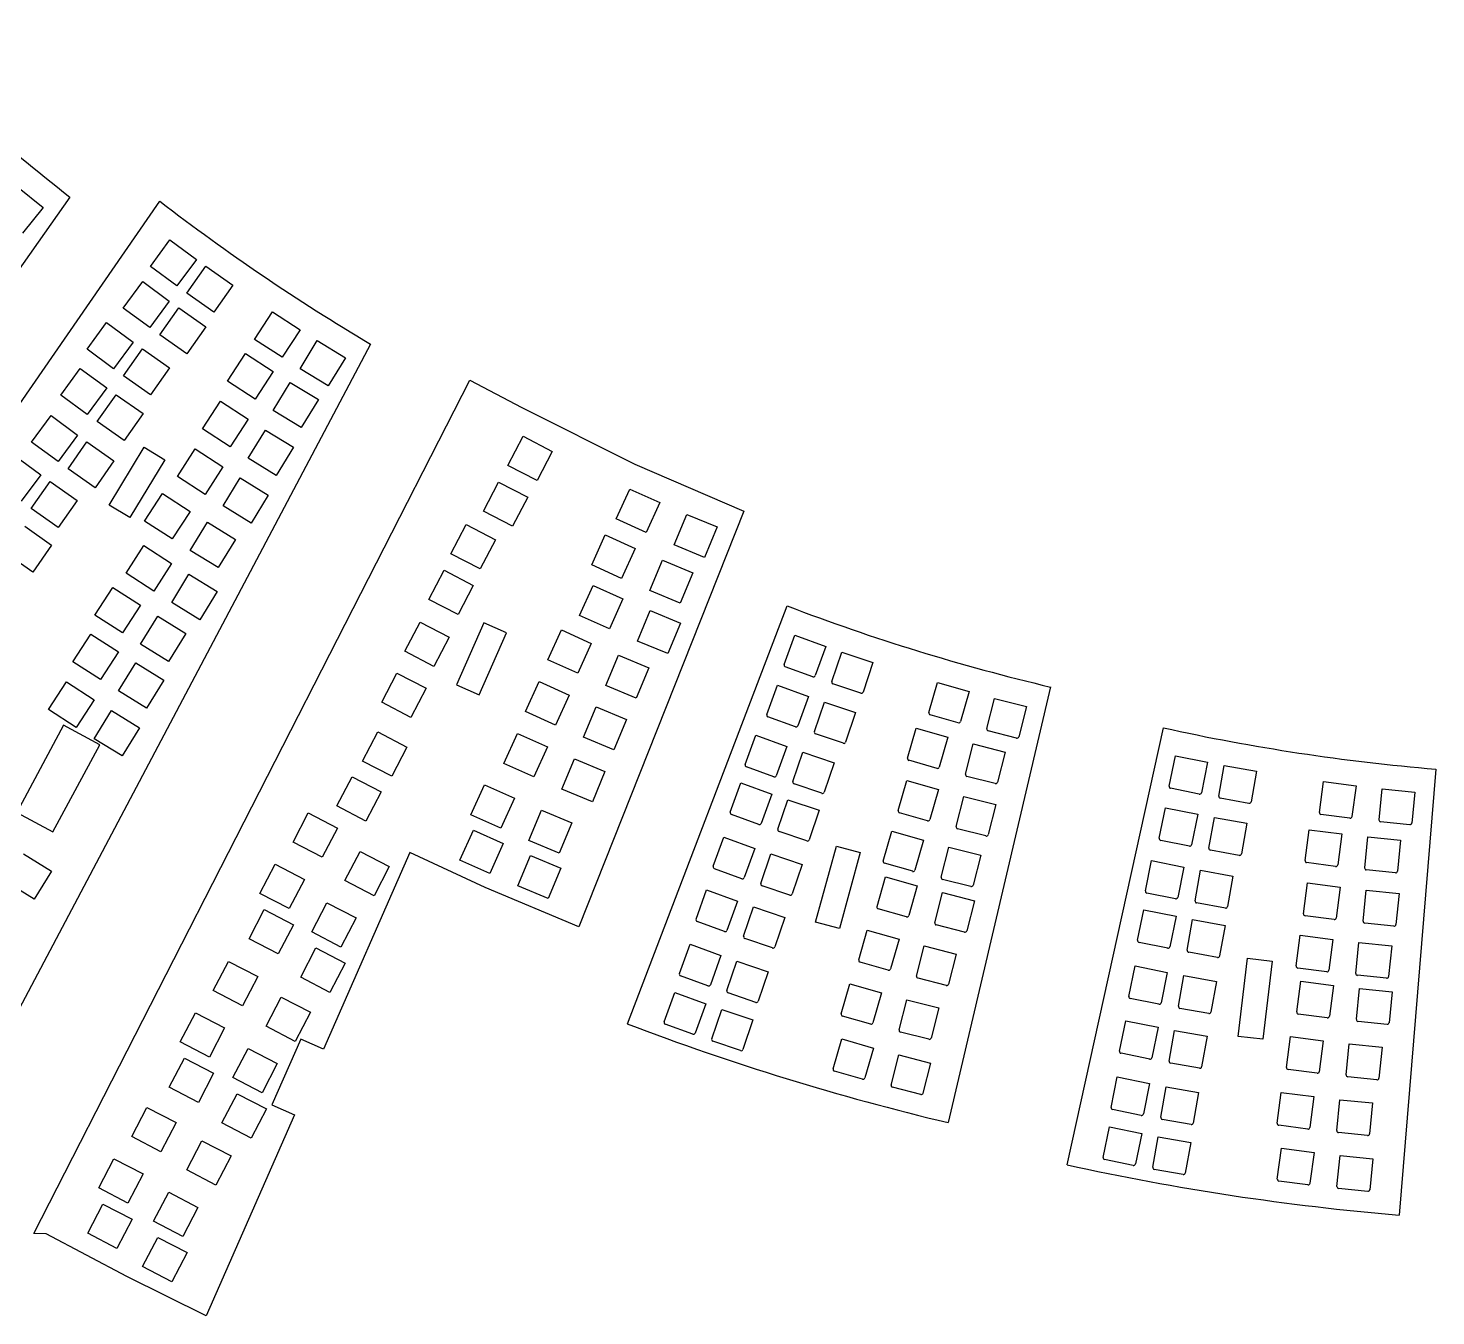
# Model space of a CAD drawing. Extents: x -234 to 632, y -244 to 547.
# Drawn here: x 11.8 to 182.8, y -244.4 to -88.1 of the extents above; entities that cross this region are included whole.
import ezdxf

# ---------------------------------------------------------------- set-up
doc = ezdxf.new("R2010")
doc.units = 0
doc.layers.get('0').update_dxf_attribs({"linetype": 'CONTINUOUS'})

msp = doc.modelspace()

# ---------------------------------------------------------------- linework, layer by layer
at = {"color": 7, "linetype": 'CONTINUOUS'}
for p, q in [((10.52, -107.31), (13.63, -109.82)), ((16.88, -108.57), (-50.06, -203.08)), ((-38.06, -204.34), (27.79, -109.07)), ((13.63, -109.82), (11.11, -112.93)), ((26.66, -116.99), (29.02, -113.76)), ((29.02, -113.76), (32.25, -116.13)), ((32.25, -116.13), (29.88, -119.35)), ((29.88, -119.35), (26.66, -116.99)), ((31.09, -120.22), (33.39, -116.94)), ((33.39, -116.94), (36.66, -119.24)), ((23.37, -122.05), (25.74, -118.83)), ((25.74, -118.83), (28.96, -121.19)), ((36.66, -119.24), (34.36, -122.52)), ((28.96, -121.19), (26.6, -124.42)), ((34.36, -122.52), (31.09, -120.22)), ((26.6, -124.42), (23.37, -122.05)), ((27.8, -125.28), (30.1, -122.01)), ((30.1, -122.01), (33.38, -124.31)), ((39.3, -125.85), (41.48, -122.49)), ((41.48, -122.49), (44.83, -124.67)), ((18.97, -127.03), (21.33, -123.81)), ((21.33, -123.81), (24.56, -126.17)), ((33.38, -124.31), (31.08, -127.58)), ((44.83, -124.67), (42.66, -128.02)), ((53.4, -126.42), (-0.76, -228.79)), ((24.56, -126.17), (22.19, -129.4)), ((31.08, -127.58), (27.8, -125.28)), ((42.66, -128.02), (39.3, -125.85)), ((44.84, -129.4), (46.93, -125.99)), ((46.93, -125.99), (50.34, -128.08)), ((22.19, -129.4), (18.97, -127.03)), ((23.4, -130.26), (25.7, -126.99)), ((25.7, -126.99), (28.97, -129.29)), ((36.02, -130.91), (38.19, -127.56)), ((38.19, -127.56), (41.55, -129.73)), ((50.34, -128.08), (48.25, -131.49)), ((15.77, -132.6), (18.14, -129.38)), ((18.14, -129.38), (21.36, -131.74)), ((28.97, -129.29), (26.67, -132.56)), ((41.55, -129.73), (39.37, -133.09)), ((48.25, -131.49), (44.84, -129.4)), ((12.51, -234.4), (65.44, -130.81)), ((26.67, -132.56), (23.4, -130.26)), ((39.37, -133.09), (36.02, -130.91)), ((41.56, -134.47), (43.65, -131.06)), ((43.65, -131.06), (47.06, -133.15)), ((65.44, -130.81), (71.77, -134.11)), ((19, -134.97), (15.77, -132.6)), ((21.36, -131.74), (19, -134.97)), ((20.2, -135.83), (22.5, -132.56)), ((22.5, -132.56), (25.77, -134.86)), ((47.06, -133.15), (44.97, -136.56)), ((25.77, -134.86), (23.48, -138.13)), ((32.98, -136.71), (35.16, -133.36)), ((35.16, -133.36), (38.52, -135.53)), ((44.97, -136.56), (41.56, -134.47)), ((12.23, -138.32), (14.6, -135.09)), ((14.6, -135.09), (17.82, -137.46)), ((23.48, -138.13), (20.2, -135.83)), ((36.34, -138.89), (32.98, -136.71)), ((38.52, -135.53), (36.34, -138.89)), ((15.46, -140.68), (12.23, -138.32)), ((17.82, -137.46), (15.46, -140.68)), ((16.66, -141.55), (18.96, -138.28)), ((18.96, -138.28), (22.24, -140.58)), ((38.52, -140.26), (40.62, -136.85)), ((40.62, -136.85), (44.02, -138.95)), ((70.07, -141.14), (71.91, -137.59)), ((71.91, -137.59), (75.45, -139.44)), ((10.11, -139.91), (13.34, -142.28)), ((21.65, -145.96), (25.92, -138.93)), ((25.92, -138.93), (28.42, -140.45)), ((29.94, -142.51), (32.11, -139.15)), ((32.11, -139.15), (35.47, -141.32)), ((44.02, -138.95), (41.93, -142.35)), ((75.45, -139.44), (73.61, -142.98)), ((19.94, -143.85), (16.66, -141.55)), ((22.24, -140.58), (19.94, -143.85)), ((28.42, -140.45), (24.15, -147.48)), ((35.47, -141.32), (33.3, -144.68)), ((41.93, -142.35), (38.52, -140.26)), ((73.61, -142.98), (70.07, -141.14)), ((13.34, -142.28), (10.97, -145.5)), ((12.18, -146.37), (14.48, -143.09)), ((14.48, -143.09), (17.75, -145.39)), ((33.3, -144.68), (29.94, -142.51)), ((35.48, -146.06), (37.57, -142.65)), ((37.57, -142.65), (40.98, -144.74)), ((67.1, -146.7), (68.94, -143.16)), ((68.94, -143.16), (72.48, -145)), ((25.95, -147.91), (28.13, -144.55)), ((28.13, -144.55), (31.48, -146.73)), ((40.98, -144.74), (38.89, -148.15)), ((72.48, -145), (70.64, -148.54)), ((83.23, -147.65), (84.87, -144.01)), ((84.87, -144.01), (88.51, -145.66)), ((15.45, -148.67), (12.18, -146.37)), ((17.75, -145.39), (15.45, -148.67)), ((24.15, -147.48), (21.65, -145.96)), ((31.48, -146.73), (29.31, -150.08)), ((38.89, -148.15), (35.48, -146.06)), ((70.64, -148.54), (67.1, -146.7)), ((98.73, -146.69), (78.68, -197.18)), ((88.51, -145.66), (86.87, -149.29)), ((11.4, -148.53), (14.67, -150.83)), ((29.31, -150.08), (25.95, -147.91)), ((31.49, -151.46), (33.58, -148.05)), ((33.58, -148.05), (36.99, -150.14)), ((63.16, -151.87), (65.01, -148.33)), ((65.01, -148.33), (68.55, -150.18)), ((86.87, -149.29), (83.23, -147.65)), ((90.28, -150.78), (91.81, -147.09)), ((91.81, -147.09), (95.5, -148.62)), ((95.5, -148.62), (93.96, -152.31)), ((36.99, -150.14), (34.9, -153.55)), ((68.55, -150.18), (66.7, -153.72)), ((80.25, -153.22), (81.9, -149.58)), ((81.9, -149.58), (85.54, -151.22)), ((12.37, -154.1), (9.1, -151.8)), ((14.67, -150.83), (12.37, -154.1)), ((23.71, -154.23), (25.88, -150.88)), ((25.88, -150.88), (29.24, -153.05)), ((34.9, -153.55), (31.49, -151.46)), ((66.7, -153.72), (63.16, -151.87)), ((85.54, -151.22), (83.89, -154.86)), ((93.96, -152.31), (90.28, -150.78)), ((29.24, -153.05), (27.07, -156.41)), ((83.89, -154.86), (80.25, -153.22)), ((87.31, -156.34), (88.84, -152.65)), ((88.84, -152.65), (92.53, -154.19)), ((27.07, -156.41), (23.71, -154.23)), ((29.25, -157.78), (31.34, -154.37)), ((31.34, -154.37), (34.75, -156.47)), ((60.48, -157.42), (62.32, -153.88)), ((62.32, -153.88), (65.87, -155.72)), ((92.53, -154.19), (90.99, -157.87)), ((19.92, -159.31), (22.09, -155.95)), ((22.09, -155.95), (25.45, -158.13)), ((34.75, -156.47), (32.66, -159.88)), ((65.87, -155.72), (64.02, -159.26)), ((78.77, -159.35), (80.41, -155.71)), ((80.41, -155.71), (84.05, -157.35)), ((90.99, -157.87), (87.31, -156.34)), ((25.45, -158.13), (23.28, -161.48)), ((32.66, -159.88), (29.25, -157.78)), ((64.02, -159.26), (60.48, -157.42)), ((84.05, -157.35), (82.41, -160.99)), ((84.58, -208.94), (103.99, -158.2)), ((85.82, -162.47), (87.36, -158.78)), ((87.36, -158.78), (91.04, -160.32)), ((23.28, -161.48), (19.92, -159.31)), ((25.46, -162.86), (27.55, -159.45)), ((27.55, -159.45), (30.96, -161.54)), ((57.56, -163.71), (59.41, -160.17)), ((59.41, -160.17), (62.95, -162.01)), ((67.15, -160.26), (63.84, -167.79)), ((69.9, -161.47), (67.15, -160.26)), ((82.41, -160.99), (78.77, -159.35)), ((91.04, -160.32), (89.51, -164)), ((17.25, -164.98), (19.42, -161.62)), ((19.42, -161.62), (22.78, -163.79)), ((30.96, -161.54), (28.87, -164.95)), ((62.95, -162.01), (61.1, -165.55)), ((66.59, -169), (69.9, -161.47)), ((74.92, -164.75), (76.57, -161.11)), ((76.57, -161.11), (80.2, -162.75)), ((103.63, -165.3), (104.92, -161.76)), ((104.92, -161.76), (108.68, -163.13)), ((22.78, -163.79), (20.61, -167.15)), ((28.87, -164.95), (25.46, -162.86)), ((61.1, -165.55), (57.56, -163.71)), ((80.2, -162.75), (78.56, -166.39)), ((89.51, -164), (85.82, -162.47)), ((108.68, -163.13), (107.39, -166.67)), ((109.41, -167.38), (110.62, -163.81)), ((110.62, -163.81), (114.41, -165.09)), ((20.61, -167.15), (17.25, -164.98)), ((22.79, -168.53), (24.88, -165.12)), ((24.88, -165.12), (28.29, -167.21)), ((78.56, -166.39), (74.92, -164.75)), ((81.97, -167.87), (83.51, -164.19)), ((83.51, -164.19), (87.2, -165.72)), ((87.2, -165.72), (85.66, -169.41)), ((107.1, -166.81), (103.76, -165.59)), ((114.41, -165.09), (113.2, -168.66)), ((14.29, -170.78), (16.47, -167.42)), ((16.47, -167.42), (19.83, -169.59)), ((28.29, -167.21), (26.2, -170.62)), ((54.75, -169.91), (56.59, -166.37)), ((56.59, -166.37), (60.13, -168.21)), ((72.22, -171.02), (73.86, -167.38)), ((73.86, -167.38), (77.5, -169.03)), ((121.2, -171.15), (122.24, -167.52)), ((122.24, -167.52), (126.09, -168.61)), ((26.2, -170.62), (22.79, -168.53)), ((60.13, -168.21), (58.29, -171.75)), ((63.84, -167.79), (66.59, -169)), ((77.5, -169.03), (75.86, -172.67)), ((85.66, -169.41), (81.97, -167.87)), ((101.52, -171.38), (102.81, -167.83)), ((102.81, -167.83), (106.57, -169.2)), ((106.57, -169.2), (105.28, -172.75)), ((112.92, -168.8), (109.55, -167.67)), ((135.97, -168.05), (123.55, -220.94)), ((126.09, -168.61), (125.05, -172.25)), ((17.65, -172.95), (14.29, -170.78)), ((19.83, -169.59), (17.65, -172.95)), ((19.83, -174.33), (21.93, -170.92)), ((21.93, -170.92), (25.33, -173.01)), ((58.29, -171.75), (54.75, -169.91)), ((79.27, -174.15), (80.8, -170.46)), ((80.8, -170.46), (84.49, -172)), ((107.3, -173.46), (108.51, -169.88)), ((108.51, -169.88), (112.3, -171.16)), ((128.23, -173.1), (129.16, -169.44)), ((129.16, -169.44), (133.04, -170.43)), ((133.04, -170.43), (132.11, -174.09)), ((75.86, -172.67), (72.22, -171.02)), ((84.49, -172), (82.95, -175.68)), ((104.99, -172.88), (101.65, -171.67)), ((112.3, -171.16), (111.09, -174.74)), ((124.77, -172.4), (121.36, -171.43)), ((16.1, -172.7), (10.43, -183.27)), ((20.51, -175.06), (16.1, -172.7)), ((23.24, -176.42), (19.83, -174.33)), ((25.33, -173.01), (23.24, -176.42)), ((52.42, -177.04), (54.26, -173.5)), ((54.26, -173.5), (57.8, -175.35)), ((69.59, -177.32), (71.23, -173.68)), ((71.23, -173.68), (74.87, -175.33)), ((82.95, -175.68), (79.27, -174.15)), ((98.9, -177.46), (100.19, -173.91)), ((100.19, -173.91), (103.95, -175.28)), ((110.81, -174.88), (107.44, -173.74)), ((118.62, -176.68), (119.65, -173.05)), ((119.65, -173.05), (123.5, -174.14)), ((123.5, -174.14), (122.46, -177.77)), ((131.84, -174.25), (128.4, -173.38)), ((137.98, -226.06), (149.68, -173.01)), ((14.83, -185.64), (20.51, -175.06)), ((57.8, -175.35), (55.96, -178.89)), ((74.87, -175.33), (73.23, -178.97)), ((103.95, -175.28), (102.66, -178.83)), ((104.68, -179.54), (105.89, -175.96)), ((105.89, -175.96), (109.68, -177.24)), ((125.65, -178.63), (126.58, -174.97)), ((126.58, -174.97), (130.45, -175.96)), ((130.45, -175.96), (129.52, -179.62)), ((55.96, -178.89), (52.42, -177.04)), ((73.23, -178.97), (69.59, -177.32)), ((76.64, -180.45), (78.18, -176.76)), ((78.18, -176.76), (81.86, -178.3)), ((102.37, -178.96), (99.04, -177.75)), ((109.68, -177.24), (108.47, -180.82)), ((122.19, -177.93), (118.77, -176.95)), ((150.37, -180.09), (151.13, -176.39)), ((151.13, -176.39), (155.04, -177.19)), ((155.04, -177.19), (154.29, -180.89)), ((156.4, -181.29), (157.06, -177.57)), ((157.06, -177.57), (161, -178.28)), ((49.3, -182.48), (51.15, -178.94)), ((51.15, -178.94), (54.69, -180.79)), ((81.86, -178.3), (80.33, -181.98)), ((117.48, -183.04), (118.52, -179.41)), ((118.52, -179.41), (122.36, -180.51)), ((129.25, -179.78), (125.81, -178.9)), ((161, -178.28), (160.33, -181.99)), ((182.76, -178.02), (178.29, -232.17)), ((54.69, -180.79), (52.84, -184.33)), ((65.57, -183.56), (67.22, -179.92)), ((67.22, -179.92), (70.86, -181.56)), ((80.33, -181.98), (76.64, -180.45)), ((97.08, -183.24), (98.37, -179.69)), ((98.37, -179.69), (102.13, -181.06)), ((102.13, -181.06), (100.84, -184.61)), ((108.19, -180.96), (104.83, -179.82)), ((122.36, -180.51), (121.33, -184.14)), ((154.03, -181.06), (150.55, -180.35)), ((168.62, -183.27), (169.1, -179.53)), ((169.1, -179.53), (173.07, -180.04)), ((173.07, -180.04), (172.58, -183.79)), ((175.86, -184.16), (176.24, -180.41)), ((176.24, -180.41), (180.22, -180.81)), ((180.22, -180.81), (179.84, -184.57)), ((52.84, -184.33), (49.3, -182.48)), ((70.86, -181.56), (69.21, -185.2)), ((102.86, -185.32), (104.07, -181.74)), ((104.07, -181.74), (107.86, -183.02)), ((124.51, -185), (125.44, -181.34)), ((125.44, -181.34), (129.32, -182.32)), ((129.32, -182.32), (128.39, -185.98)), ((149.18, -186.41), (149.94, -182.71)), ((149.94, -182.71), (153.86, -183.51)), ((160.07, -182.18), (156.58, -181.55)), ((10.43, -183.27), (14.83, -185.64)), ((43.99, -186.88), (45.83, -183.33)), ((45.83, -183.33), (49.37, -185.18)), ((69.21, -185.2), (65.57, -183.56)), ((72.63, -186.68), (74.16, -183)), ((74.16, -183), (77.85, -184.53)), ((77.85, -184.53), (76.31, -188.22)), ((100.55, -184.74), (97.21, -183.53)), ((107.86, -183.02), (106.65, -186.6)), ((121.05, -184.29), (117.64, -183.32)), ((153.86, -183.51), (153.1, -187.21)), ((155.21, -187.61), (155.88, -183.89)), ((155.88, -183.89), (159.81, -184.6)), ((159.81, -184.6), (159.15, -188.31)), ((172.33, -183.98), (168.81, -183.52)), ((179.59, -184.77), (176.06, -184.41)), ((49.37, -185.18), (47.53, -188.72)), ((64.24, -189.06), (65.88, -185.42)), ((65.88, -185.42), (69.52, -187.06)), ((95.02, -189.82), (96.31, -186.28)), ((96.31, -186.28), (100.07, -187.64)), ((106.37, -186.74), (103, -185.6)), ((115.66, -189.18), (116.69, -185.55)), ((116.69, -185.55), (120.54, -186.65)), ((128.12, -186.14), (124.67, -185.27)), ((166.88, -189.12), (167.36, -185.38)), ((167.36, -185.38), (171.33, -185.89)), ((171.33, -185.89), (170.84, -189.64)), ((174.12, -190.01), (174.5, -186.26)), ((174.5, -186.26), (178.48, -186.66)), ((47.53, -188.72), (43.99, -186.88)), ((50.27, -191.55), (52.12, -188.01)), ((52.12, -188.01), (55.66, -189.85)), ((69.52, -187.06), (67.88, -190.7)), ((76.31, -188.22), (72.63, -186.68)), ((100.07, -187.64), (98.78, -191.19)), ((107.44, -196.6), (109.97, -187.37)), ((109.97, -187.37), (112.86, -188.16)), ((120.54, -186.65), (119.51, -190.28)), ((122.69, -191.13), (123.62, -187.48)), ((123.62, -187.48), (127.5, -188.46)), ((152.84, -187.38), (149.36, -186.67)), ((158.89, -188.49), (155.39, -187.87)), ((178.48, -186.66), (178.1, -190.42)), ((11.24, -188.31), (14.65, -190.41)), ((39.97, -193.11), (41.82, -189.57)), ((41.82, -189.57), (45.36, -191.41)), ((58.16, -188.16), (47.67, -212.03)), ((67.88, -190.7), (64.24, -189.06)), ((71.29, -192.18), (72.83, -188.49)), ((72.83, -188.49), (76.51, -190.03)), ((100.8, -191.9), (102.01, -188.32)), ((102.01, -188.32), (105.8, -189.6)), ((105.8, -189.6), (104.59, -193.18)), ((112.86, -188.16), (110.34, -197.39)), ((119.23, -190.43), (115.81, -189.46)), ((127.5, -188.46), (126.57, -192.12)), ((147.49, -192.81), (148.25, -189.11)), ((148.25, -189.11), (152.17, -189.91)), ((170.59, -189.83), (167.07, -189.37)), ((14.65, -190.41), (12.56, -193.82)), ((45.36, -191.41), (43.51, -194.96)), ((55.66, -189.85), (53.82, -193.4)), ((76.51, -190.03), (74.98, -193.72)), ((98.49, -191.33), (95.15, -190.11)), ((114.9, -194.72), (115.93, -191.09)), ((115.93, -191.09), (119.78, -192.18)), ((126.29, -192.28), (122.85, -191.41)), ((152.17, -189.91), (151.41, -193.61)), ((153.52, -194.01), (154.18, -190.29)), ((154.18, -190.29), (158.12, -191)), ((158.12, -191), (157.46, -194.71)), ((177.85, -190.62), (174.32, -190.26)), ((12.56, -193.82), (9.15, -191.72)), ((43.51, -194.96), (39.97, -193.11)), ((53.82, -193.4), (50.27, -191.55)), ((74.98, -193.72), (71.29, -192.18)), ((92.92, -196.24), (94.21, -192.69)), ((94.21, -192.69), (97.97, -194.06)), ((104.31, -193.32), (100.94, -192.19)), ((119.78, -192.18), (118.75, -195.81)), ((121.93, -196.67), (122.86, -193.01)), ((122.86, -193.01), (126.74, -194)), ((151.15, -193.78), (147.67, -193.07)), ((166.69, -195.58), (167.18, -191.84)), ((167.18, -191.84), (171.15, -192.35)), ((171.15, -192.35), (170.66, -196.1)), ((173.94, -196.48), (174.32, -192.72)), ((174.32, -192.72), (178.29, -193.12)), ((178.29, -193.12), (177.92, -196.88)), ((46.26, -197.79), (48.1, -194.25)), ((48.1, -194.25), (51.65, -196.09)), ((97.97, -194.06), (96.68, -197.61)), ((98.7, -198.32), (99.91, -194.74)), ((99.91, -194.74), (103.7, -196.02)), ((126.74, -194), (125.81, -197.66)), ((157.2, -194.89), (153.7, -194.27)), ((38.64, -198.61), (40.48, -195.07)), ((40.48, -195.07), (44.02, -196.91)), ((51.65, -196.09), (49.8, -199.63)), ((96.39, -197.74), (93.05, -196.53)), ((103.7, -196.02), (102.49, -199.6)), ((118.47, -195.97), (115.05, -195)), ((146.54, -198.8), (147.3, -195.1)), ((147.3, -195.1), (151.22, -195.89)), ((151.22, -195.89), (150.46, -199.59)), ((152.57, -200), (153.23, -196.28)), ((153.23, -196.28), (157.17, -196.99)), ((170.41, -196.29), (166.89, -195.83)), ((44.02, -196.91), (42.18, -200.45)), ((49.8, -199.63), (46.26, -197.79)), ((110.34, -197.39), (107.44, -196.6)), ((112.68, -201.19), (113.72, -197.56)), ((113.72, -197.56), (117.57, -198.66)), ((125.53, -197.82), (122.09, -196.94)), ((157.17, -196.99), (156.51, -200.7)), ((165.8, -201.92), (166.29, -198.18)), ((166.29, -198.18), (170.25, -198.69)), ((177.67, -197.08), (174.14, -196.72)), ((42.18, -200.45), (38.64, -198.61)), ((44.93, -203.29), (46.77, -199.74)), ((46.77, -199.74), (50.31, -201.59)), ((90.9, -202.84), (92.19, -199.29)), ((92.19, -199.29), (95.95, -200.66)), ((102.21, -199.74), (98.84, -198.6)), ((117.57, -198.66), (116.53, -202.29)), ((119.71, -203.15), (120.64, -199.49)), ((120.64, -199.49), (124.52, -200.47)), ((150.2, -199.77), (146.72, -199.06)), ((170.25, -198.69), (169.77, -202.44)), ((173.04, -202.82), (173.42, -199.06)), ((173.42, -199.06), (177.4, -199.46)), ((177.4, -199.46), (177.02, -203.22)), ((34.3, -204.91), (36.15, -201.37)), ((36.15, -201.37), (39.69, -203.21)), ((50.31, -201.59), (48.47, -205.13)), ((95.95, -200.66), (94.66, -204.21)), ((96.68, -204.92), (97.89, -201.34)), ((97.89, -201.34), (101.68, -202.62)), ((116.25, -202.44), (112.84, -201.47)), ((124.52, -200.47), (123.59, -204.13)), ((156.25, -200.88), (152.75, -200.26)), ((158.77, -210.47), (159.9, -200.97)), ((159.9, -200.97), (162.88, -201.33)), ((162.88, -201.33), (161.75, -210.83)), ((39.69, -203.21), (37.84, -206.75)), ((48.47, -205.13), (44.93, -203.29)), ((94.37, -204.34), (91.03, -203.13)), ((101.68, -202.62), (100.47, -206.2)), ((123.32, -204.3), (119.88, -203.42)), ((145.48, -205.61), (146.23, -201.91)), ((146.23, -201.91), (150.15, -202.71)), ((150.15, -202.71), (149.4, -206.41)), ((151.51, -206.81), (152.17, -203.09)), ((152.17, -203.09), (156.11, -203.8)), ((169.52, -202.63), (165.99, -202.18)), ((176.78, -203.42), (173.24, -203.06)), ((37.84, -206.75), (34.3, -204.91)), ((110.56, -207.73), (111.59, -204.1)), ((111.59, -204.1), (115.44, -205.19)), ((156.11, -203.8), (155.44, -207.52)), ((165.87, -207.51), (166.35, -203.77)), ((166.35, -203.77), (170.32, -204.28)), ((170.32, -204.28), (169.83, -208.03)), ((173.11, -208.4), (173.49, -204.65)), ((173.49, -204.65), (177.47, -205.05)), ((177.47, -205.05), (177.09, -208.81)), ((40.7, -209.24), (42.55, -205.7)), ((42.55, -205.7), (46.09, -207.55)), ((89.05, -208.7), (90.34, -205.15)), ((90.34, -205.15), (94.1, -206.52)), ((94.1, -206.52), (92.81, -210.07)), ((100.19, -206.34), (96.82, -205.2)), ((115.44, -205.19), (114.4, -208.83)), ((117.59, -209.68), (118.52, -206.02)), ((118.52, -206.02), (122.39, -207.01)), ((149.13, -206.58), (145.65, -205.87)), ((30.29, -211.15), (32.13, -207.6)), ((32.13, -207.6), (35.67, -209.45)), ((46.09, -207.55), (44.24, -211.09)), ((94.83, -210.78), (96.04, -207.2)), ((96.04, -207.2), (99.83, -208.48)), ((99.83, -208.48), (98.62, -212.06)), ((114.13, -208.98), (110.71, -208.01)), ((122.39, -207.01), (121.46, -210.67)), ((155.18, -207.7), (151.69, -207.07)), ((169.58, -208.22), (166.06, -207.76)), ((35.67, -209.45), (33.83, -212.99)), ((44.24, -211.09), (40.7, -209.24)), ((92.52, -210.2), (89.18, -208.99)), ((121.19, -210.83), (117.75, -209.96)), ((144.35, -212.27), (145.11, -208.57)), ((145.11, -208.57), (149.03, -209.36)), ((149.03, -209.36), (148.27, -213.06)), ((150.38, -213.47), (151.04, -209.75)), ((151.04, -209.75), (154.98, -210.45)), ((176.84, -209.01), (173.31, -208.65)), ((33.83, -212.99), (30.29, -211.15)), ((36.69, -215.48), (38.53, -211.94)), ((38.53, -211.94), (42.07, -213.78)), ((44.93, -210.82), (41.42, -218.8)), ((47.67, -212.03), (44.93, -210.82)), ((98.34, -212.2), (94.97, -211.07)), ((109.58, -214.43), (110.61, -210.79)), ((110.61, -210.79), (114.46, -211.89)), ((114.46, -211.89), (113.42, -215.52)), ((154.98, -210.45), (154.32, -214.17)), ((161.75, -210.83), (158.77, -210.47)), ((164.63, -214.25), (165.12, -210.5)), ((165.12, -210.5), (169.08, -211.02)), ((169.08, -211.02), (168.6, -214.76)), ((171.87, -215.14), (172.25, -211.38)), ((172.25, -211.38), (176.23, -211.78)), ((176.23, -211.78), (175.85, -215.54)), ((28.95, -216.64), (30.8, -213.1)), ((30.8, -213.1), (34.34, -214.95)), ((116.61, -216.38), (117.54, -212.72)), ((117.54, -212.72), (121.41, -213.71)), ((148.01, -213.24), (144.53, -212.53)), ((34.34, -214.95), (32.49, -218.49)), ((42.07, -213.78), (40.23, -217.33)), ((113.15, -215.68), (109.73, -214.7)), ((121.41, -213.71), (120.48, -217.36)), ((143.33, -219.09), (144.08, -215.39)), ((144.08, -215.39), (148, -216.19)), ((154.06, -214.35), (150.56, -213.73)), ((168.35, -214.95), (164.82, -214.5)), ((175.61, -215.74), (172.07, -215.38)), ((32.49, -218.49), (28.95, -216.64)), ((40.23, -217.33), (36.69, -215.48)), ((120.21, -217.53), (116.77, -216.65)), ((148, -216.19), (147.25, -219.89)), ((149.36, -220.29), (150.02, -216.58)), ((150.02, -216.58), (153.96, -217.28)), ((35.35, -220.98), (37.2, -217.44)), ((37.2, -217.44), (40.74, -219.28)), ((41.42, -218.8), (44.17, -220.01)), ((153.96, -217.28), (153.29, -221)), ((163.49, -221.02), (163.98, -217.28)), ((163.98, -217.28), (167.95, -217.79)), ((167.95, -217.79), (167.46, -221.54)), ((170.73, -221.92), (171.11, -218.16)), ((171.11, -218.16), (175.09, -218.56)), ((175.09, -218.56), (174.71, -222.32)), ((24.4, -222.64), (26.24, -219.1)), ((26.24, -219.1), (29.78, -220.94)), ((44.17, -220.01), (33.44, -244.4)), ((40.74, -219.28), (38.9, -222.82)), ((146.98, -220.07), (143.5, -219.36)), ((29.78, -220.94), (27.94, -224.49)), ((38.9, -222.82), (35.35, -220.98)), ((142.36, -225.16), (143.12, -221.46)), ((143.12, -221.46), (147.04, -222.26)), ((153.03, -221.18), (149.54, -220.55)), ((167.21, -221.73), (163.69, -221.27)), ((174.47, -222.52), (170.94, -222.16)), ((27.94, -224.49), (24.4, -222.64)), ((31.07, -226.69), (32.91, -223.14)), ((32.91, -223.14), (36.46, -224.99)), ((147.04, -222.26), (146.28, -225.96)), ((148.39, -226.36), (149.06, -222.65)), ((149.06, -222.65), (152.99, -223.35)), ((152.99, -223.35), (152.33, -227.07)), ((20.38, -228.88), (22.23, -225.34)), ((22.23, -225.34), (25.77, -227.18)), ((36.46, -224.99), (34.61, -228.53)), ((146.02, -226.14), (142.54, -225.43)), ((163.51, -227.79), (164, -224.05)), ((164, -224.05), (167.97, -224.56)), ((167.97, -224.56), (167.48, -228.31)), ((170.75, -228.68), (171.13, -224.93)), ((171.13, -224.93), (175.11, -225.33)), ((175.11, -225.33), (174.73, -229.09)), ((25.77, -227.18), (23.92, -230.72)), ((34.61, -228.53), (31.07, -226.69)), ((152.07, -227.25), (148.57, -226.62)), ((23.92, -230.72), (20.38, -228.88)), ((167.23, -228.5), (163.71, -228.04)), ((174.49, -229.29), (170.95, -228.93)), ((27.05, -232.92), (28.9, -229.38)), ((28.9, -229.38), (32.44, -231.23)), ((19.05, -234.38), (20.89, -230.83)), ((20.89, -230.83), (24.44, -232.68)), ((32.44, -231.23), (30.6, -234.77)), ((24.44, -232.68), (22.59, -236.22)), ((30.6, -234.77), (27.05, -232.92)), ((14.02, -234.45), (12.51, -234.4)), ((22.59, -236.22), (19.05, -234.38)), ((25.72, -238.42), (27.57, -234.88)), ((27.57, -234.88), (31.11, -236.72)), ((31.11, -236.72), (29.26, -240.26)), ((29.26, -240.26), (25.72, -238.42))]:
    msp.add_line(p, q, dxfattribs=at)
at = {"color": 7, "linetype": 'CONTINUOUS', "flags": 128}
for points in [[(71.77, -134.11), (85.5, -141), (98.73, -146.69)], [(78.68, -197.18), (67.31, -192.4), (58.16, -188.16)], [(33.44, -244.4), (23.81, -239.64), (14.02, -234.45)]]:
    msp.add_lwpolyline(points, dxfattribs=at)
at = {"color": 7, "linetype": 'CONTINUOUS'}
for centre, radius, start, end in [((177.02, 95.49), 259.4, 225.0391, 231.8765), ((185.83, 96.63), 259.4, 232.4646, 239.3018), ((193.6, 75.86), 250.63, 249.0522, 256.7066), ((103.84, -165.38), 0.224, 159.9855, 249.9855), ((107.18, -166.6), 0.224, 249.9855, 339.9855), ((109.62, -167.46), 0.224, 161.3537, 251.3537), ((112.99, -168.59), 0.224, 251.3537, 341.3537), ((101.73, -171.46), 0.224, 159.9855, 249.9855), ((121.42, -171.21), 0.224, 164.1083, 254.1083), ((124.84, -172.18), 0.224, 254.1083, 344.1083), ((105.07, -172.67), 0.224, 249.9855, 339.9855), ((107.51, -173.53), 0.224, 161.3537, 251.3537), ((128.45, -173.16), 0.224, 165.7356, 255.7356), ((131.89, -174.03), 0.224, 255.7356, 345.7356), ((203.71, 71.74), 250.64, 257.551, 265.2051), ((110.88, -174.67), 0.224, 251.3537, 341.3537), ((99.11, -177.54), 0.224, 159.9855, 249.9855), ((118.83, -176.74), 0.224, 164.1083, 254.1083), ((122.25, -177.71), 0.224, 254.1083, 344.1083), ((102.45, -178.75), 0.224, 249.9855, 339.9855), ((125.86, -178.69), 0.224, 165.7356, 255.7356), ((104.9, -179.61), 0.224, 161.3537, 251.3537), ((108.26, -180.75), 0.224, 251.3537, 341.3537), ((129.31, -179.56), 0.224, 255.7356, 345.7356), ((150.59, -180.13), 0.224, 168.4841, 258.4841), ((154.07, -180.84), 0.224, 258.4841, 348.4841), ((156.62, -181.33), 0.224, 169.8524, 259.8524), ((160.11, -181.95), 0.224, 259.8524, 349.8524), ((97.29, -183.32), 0.224, 159.9855, 249.9855), ((100.63, -184.53), 0.224, 249.9855, 339.9855), ((117.7, -183.1), 0.224, 164.1083, 254.1083), ((121.11, -184.08), 0.224, 254.1083, 344.1083), ((168.84, -183.3), 0.224, 172.607, 262.607), ((172.36, -183.76), 0.224, 262.607, 352.607), ((176.08, -184.19), 0.224, 174.2342, 264.2342), ((179.62, -184.54), 0.224, 264.2342, 354.2342), ((103.07, -185.39), 0.224, 161.3537, 251.3537), ((124.73, -185.05), 0.224, 165.7356, 255.7356), ((128.17, -185.93), 0.224, 255.7356, 345.7356), ((106.44, -186.53), 0.224, 251.3537, 341.3537), ((149.4, -186.45), 0.224, 168.4841, 258.4841), ((152.88, -187.16), 0.224, 258.4841, 348.4841), ((155.43, -187.65), 0.224, 169.8524, 259.8524), ((115.88, -189.24), 0.224, 164.1083, 254.1083), ((158.93, -188.27), 0.224, 259.8524, 349.8524), ((167.1, -189.15), 0.224, 172.607, 262.607), ((170.62, -189.61), 0.224, 262.607, 352.607), ((95.23, -189.9), 0.224, 159.9855, 249.9855), ((98.57, -191.12), 0.224, 249.9855, 339.9855), ((119.29, -190.22), 0.224, 254.1083, 344.1083), ((122.91, -191.19), 0.224, 165.7356, 255.7356), ((174.34, -190.04), 0.224, 174.2342, 264.2342), ((177.87, -190.39), 0.224, 264.2342, 354.2342), ((101.01, -191.97), 0.224, 161.3537, 251.3537), ((126.35, -192.06), 0.224, 255.7356, 345.7356), ((147.71, -192.85), 0.224, 168.4841, 258.4841), ((104.38, -193.11), 0.224, 251.3537, 341.3537), ((115.11, -194.78), 0.224, 164.1083, 254.1083), ((151.19, -193.56), 0.224, 258.4841, 348.4841), ((153.74, -194.05), 0.224, 169.8524, 259.8524), ((157.24, -194.67), 0.224, 259.8524, 349.8524), ((93.13, -196.32), 0.224, 159.9855, 249.9855), ((118.53, -195.75), 0.224, 254.1083, 344.1083), ((166.92, -195.61), 0.224, 172.607, 262.607), ((170.44, -196.07), 0.224, 262.607, 352.607), ((174.16, -196.5), 0.224, 174.2342, 264.2342), ((96.47, -197.53), 0.224, 249.9855, 339.9855), ((122.15, -196.73), 0.224, 165.7356, 255.7356), ((125.59, -197.6), 0.224, 255.7356, 345.7356), ((177.69, -196.86), 0.224, 264.2342, 354.2342), ((98.92, -198.39), 0.224, 161.3537, 251.3537), ((102.28, -199.53), 0.224, 251.3537, 341.3537), ((146.76, -198.84), 0.224, 168.4841, 258.4841), ((150.24, -199.55), 0.224, 258.4841, 348.4841), ((152.79, -200.04), 0.224, 169.8524, 259.8524), ((112.9, -201.26), 0.224, 164.1083, 254.1083), ((156.29, -200.66), 0.224, 259.8524, 349.8524), ((91.11, -202.92), 0.224, 159.9855, 249.9855), ((116.32, -202.23), 0.224, 254.1083, 344.1083), ((119.93, -203.2), 0.224, 165.7356, 255.7356), ((166.02, -201.95), 0.224, 172.607, 262.607), ((169.54, -202.41), 0.224, 262.607, 352.607), ((173.26, -202.84), 0.224, 174.2342, 264.2342), ((176.8, -203.2), 0.224, 264.2342, 354.2342), ((94.45, -204.13), 0.224, 249.9855, 339.9855), ((96.89, -204.99), 0.224, 161.3537, 251.3537), ((123.37, -204.08), 0.224, 255.7356, 345.7356), ((100.26, -206.13), 0.224, 251.3537, 341.3537), ((145.7, -205.65), 0.224, 168.4841, 258.4841), ((149.18, -206.36), 0.224, 258.4841, 348.4841), ((151.73, -206.85), 0.224, 169.8524, 259.8524), ((110.77, -207.79), 0.224, 164.1083, 254.1083), ((155.22, -207.48), 0.224, 259.8524, 349.8524), ((166.09, -207.54), 0.224, 172.607, 262.607), ((169.61, -208), 0.224, 262.607, 352.607), ((173.33, -208.43), 0.224, 174.2342, 264.2342), ((193.65, 76.06), 305.16, 249.0573, 256.7191), ((89.26, -208.78), 0.224, 159.9855, 249.9855), ((92.6, -209.99), 0.224, 249.9855, 339.9855), ((114.19, -208.76), 0.224, 254.1083, 344.1083), ((117.8, -209.74), 0.224, 165.7356, 255.7356), ((176.86, -208.78), 0.224, 264.2342, 354.2342), ((95.04, -210.85), 0.224, 161.3537, 251.3537), ((121.25, -210.61), 0.224, 255.7356, 345.7356), ((98.41, -211.99), 0.224, 251.3537, 341.3537), ((144.57, -212.31), 0.224, 168.4841, 258.4841), ((148.05, -213.02), 0.224, 258.4841, 348.4841), ((150.6, -213.51), 0.224, 169.8524, 259.8524), ((109.79, -214.49), 0.224, 164.1083, 254.1083), ((154.1, -214.13), 0.224, 259.8524, 349.8524), ((164.85, -214.27), 0.224, 172.607, 262.607), ((168.38, -214.73), 0.224, 262.607, 352.607), ((172.1, -215.16), 0.224, 174.2342, 264.2342), ((113.21, -215.46), 0.224, 254.1083, 344.1083), ((116.82, -216.43), 0.224, 165.7356, 255.7356), ((175.63, -215.52), 0.224, 264.2342, 354.2342), ((120.27, -217.31), 0.224, 255.7356, 345.7356), ((143.55, -219.14), 0.224, 168.4841, 258.4841), ((147.03, -219.85), 0.224, 258.4841, 348.4841), ((149.58, -220.33), 0.224, 169.8524, 259.8524), ((153.07, -220.96), 0.224, 259.8524, 349.8524), ((163.72, -221.05), 0.224, 172.607, 262.607), ((167.24, -221.51), 0.224, 262.607, 352.607), ((170.96, -221.94), 0.224, 174.2342, 264.2342), ((174.49, -222.3), 0.224, 264.2342, 354.2342), ((142.58, -225.21), 0.224, 168.4841, 258.4841), ((203.74, 71.93), 305.16, 257.5559, 265.2178), ((146.06, -225.92), 0.224, 258.4841, 348.4841), ((148.61, -226.4), 0.224, 169.8524, 259.8524), ((152.11, -227.03), 0.224, 259.8524, 349.8524), ((163.74, -227.82), 0.224, 172.607, 262.607), ((167.26, -228.28), 0.224, 262.607, 352.607), ((170.98, -228.71), 0.224, 174.2342, 264.2342), ((174.51, -229.06), 0.224, 264.2342, 354.2342)]:
    msp.add_arc(centre, radius, start, end, dxfattribs=at)

doc.saveas('drawing.dxf')
